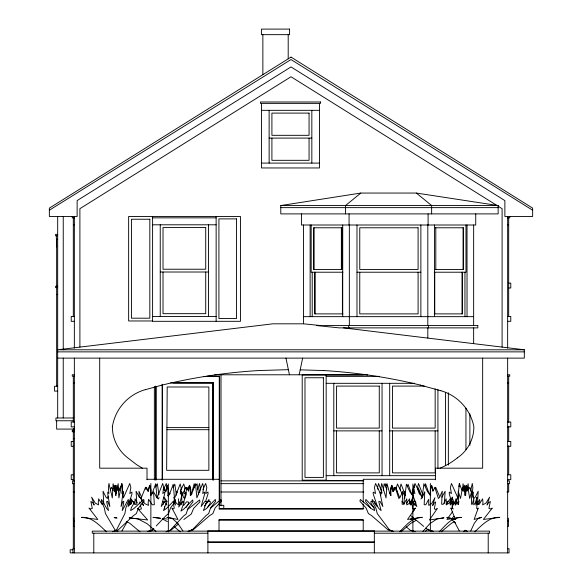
<?xml version="1.0" encoding="UTF-8"?>
<svg xmlns="http://www.w3.org/2000/svg" width="582" height="582" viewBox="0 0 582 582"><rect width="100%" height="100%" fill="white"/><g stroke="black" fill="none" stroke-linecap="round" stroke-linejoin="round"><path stroke-width="0.87" d="M390.457 495.406L390.464 489.411L391.657 485.308L393.228 491.339L395.6 487.265L399.71 497.712M389.54 493.143L390.915 495.406L390.922 489.411L391.657 485.308L391.817 486.545M413.147 493.332L413.147 489.913L414.115 485.81L414.391 487.039M465.098 495.406L464.531 485.308L463.767 491.339L462.625 487.265L460.508 498.498L458.209 491.23L458.58 504.216L457.612 504.288L455.881 498.818L455.866 504.878L454.12 503.139L452.192 497.203L453.531 505.052L451.792 501.437L452.549 508.406L451.574 508.952L450.795 508.071L455.444 519.457L446.831 517.347L450.955 518.424L455.248 523.254L459.322 530.915M465.687 495.406L466.189 485.308L467.39 490.561M103.749 503.437L103.05 491.23L105.96 497.159L107.415 498.498L108.15 496.148M181.948 503.437L181.475 491.23L183.439 497.159L184.429 498.498L187.135 487.265L188.604 491.339L189.579 485.308L190.765 489.411L190.772 495.406L192.147 493.514M404.708 498.41L406.382 484.217L410.026 492.125L412.878 495.9L412.885 489.913L414.115 485.81L414.333 487.039M166.925 427.603L166.648 470.314L208.865 470.314L208.865 386.986L167.201 386.986L166.925 427.603L208.865 427.603M122.933 493.892L123.028 491.23L122.584 492.925M462.675 489.498L463.032 483.722L464.094 489.04M178.492 498.818L178.478 504.878L176.244 503.139L173.771 497.203L175.488 505.052L173.254 501.437L174.229 508.406L172.97 508.952L171.974 508.071L177.939 519.457L166.896 517.347L172.185 518.424L177.677 523.254L182.908 530.915M452.774 504.23L453.087 501.437L451.45 502.768L450.148 505.052L452.41 497.203L449.159 503.139L446.212 504.878L446.19 498.818L443.273 504.288L441.636 504.216L442.262 491.23L439.672 497.159L438.377 498.498L434.812 487.265L432.877 491.339L431.597 485.308L430.367 489.411L430.353 495.406L427.501 491.63L423.863 483.722L422.183 497.916L414.959 483.482L413.722 487.556L414.901 493.543L412.485 492.096L412.471 493.929L416.858 506.507L413.22 503.154M199.655 492.692L200.259 487.556L199.517 483.482L197.851 489.506M458.994 486.741L459.394 483.482L459.722 485.199M383.24 490.371L384.193 483.722L386.826 489.36M472.853 497.457L473.442 492.096L472.315 493.543L472.868 487.556L472.286 483.482L470.612 491.179M114.378 491.339L115.04 485.308L116.131 489.411L116.131 493.696L116.706 485.308L117.338 490.561M407.706 486.501L408.033 484.217L410.899 492.125L413.14 495.9M425.18 485.999L425.507 483.722L428.374 491.63L430.622 495.406L430.629 489.411L431.597 485.308L432.957 490.561M458.507 504.23L458.907 501.437L456.826 502.768L455.175 505.052L458.049 497.203L453.909 503.139L452.418 503.837M385.371 485.999L385.706 483.722L386.681 485.584M390.922 489.411L391.904 485.308L393.214 491.339L395.185 487.265L398.816 498.498L400.14 497.159L402.773 491.23L402.14 504.216L403.799 504.288L406.782 498.818L406.803 504.878L409.801 503.139L413.111 497.203L410.812 505.052L412.136 502.768L413.802 501.437L412.5 508.406L414.18 508.952L415.519 508.071L407.516 519.457L422.336 517.347C412.318 516.983 406.04 525.517 399.652 531.795M409.713 504.107L409.553 498.818L406.418 503.605M450.308 504.107L450.577 502.557M112.864 490.066L113.243 487.963M466.764 489.906L468.139 483.722L468.539 489.498M114.319 489.011L115.04 485.308L115.549 495.406L118.197 483.722L118.881 497.916L121.834 483.482L122.336 487.556L121.856 493.543L122.846 492.096L122.846 493.929L121.056 506.507L123.035 501.269L123.864 501.662L122.227 510.574L128.295 499.458L128.462 501.277L125.858 507.941L124.89 513.571L116.575 529.795L114.618 531.221M299.163 374.786L302.633 358.119M452.578 505.067L451.807 508.406L453.458 508.952M417.527 487.556L418.502 483.482L422.918 494.947M145.689 489.367L146.417 487.265L148.352 491.339L149.639 485.308L150.869 489.411L150.876 495.406M163.171 489.862L163.898 487.76L165.834 491.841L167.114 485.81L168.344 489.913L168.351 495.9M159.046 497.428L158.493 498.992L156.849 497.654L153.561 491.732L154.354 504.71L152.28 504.783L148.563 499.312L148.134 503.059L148.541 505.38L144.802 503.634L140.662 497.705L141.892 501.393M465.636 493.892L465.105 495.406L465.105 489.411L466.189 485.308L466.859 491.339L467.863 487.265L469.71 498.498L471.726 491.23L471.405 504.216L472.249 504.288L473.763 498.818L473.777 504.878L475.305 503.139L476.993 497.203L475.821 505.052L477.342 501.437L476.68 508.406L477.538 508.952L478.215 508.071L474.141 519.457L481.685 517.347L478.077 518.424L474.323 523.254L470.751 530.915M205.533 501.604L208.029 493.929L208.021 492.096L205.686 493.543L206.821 487.556L205.635 483.482L202.936 489.506M118.663 491.63L121.878 483.722L123.362 497.916L129.757 483.482L130.848 487.556L129.808 493.543L131.947 492.096L131.954 493.929L128.076 506.507L131.292 503.154L132.354 501.269L134.151 501.662L133.802 503.517L131.321 507.766L130.615 510.574L133.831 508.588L143.747 499.458L144.118 501.277L138.48 507.941L136.377 513.571L133.518 515.55L118.372 529.795L112.595 531.737M183.65 502.099L186.24 494.424L186.225 492.59L183.81 494.045L184.989 488.051L183.752 483.977L180.282 491.397M415.679 501.728L414.406 505.052L416.006 502.768M110.333 490.066L111.424 487.265L113.235 490.735M183.548 492.35L185.629 487.265L186.815 489.535M155.547 487.098L157.373 483.722L158.922 494.736M173.029 487.6L174.847 484.217L176.404 495.238M392.632 491.339L394.101 487.265L394.836 490.066M167.965 495.791L168.758 493.929L168.751 492.096M190.314 489.411L189.325 485.308L188.233 490.561L189.579 485.308L190.314 489.411L190.321 495.406L192.024 491.63L194.199 483.722L194.584 487.745M163.826 488.749L166.277 483.482L167.507 487.556M468.721 489.535L469.812 487.265L473.813 498.498L475.276 497.159L478.186 491.23L477.48 504.216L479.313 504.288L482.602 498.818L482.98 502.557L482.623 504.878L485.934 503.139L489.586 497.203L487.047 505.052L488.509 502.768L490.35 501.437L488.909 508.406L490.764 508.952L492.241 508.071L483.416 519.457L499.763 517.347C489.127 516.874 481.881 525.306 474.745 531.795M478.375 504.143L479.859 501.277L479.663 499.458L477.182 503.932M121.907 530.915L127.058 522.047M402.358 495.675L404.737 491.23L403.973 503.437M417.389 489.273L418.211 487.76L421.914 496.65M434.863 488.778L435.685 487.265L439.388 496.148M441.862 497.159L445.15 491.23L444.357 503.437M413.591 502.448L414.784 500.389M190.321 495.406L192.606 491.63L195.523 483.722L196.869 497.916L202.667 483.482L203.656 487.556L202.711 493.543L204.653 492.096L204.66 493.929L201.139 506.507L205.024 501.269L206.646 501.662L203.445 510.574L206.363 508.588L215.347 499.458L215.682 501.277L210.568 507.941L208.662 513.571L206.072 515.55L192.344 529.795L189.085 531.002M195.872 485.584L197.043 483.722L198.542 494.736M207.338 507.766L210.044 503.517L210.422 501.662L208.465 501.269L204.384 505.947M185.985 507.555L188.321 504.012L188.713 502.157L186.691 501.764L183.672 505.329M446.43 504.288L450.148 498.818L450.403 501.058M205.628 504.158L208.974 499.458L209.222 501.277M452.738 511.374L446.918 519.457L461.461 517.347C451.552 517.005 445.456 525.553 439.199 531.795M151.349 494.773L152.775 492.889M168.831 495.275L170.257 493.383M412.696 516.911L410.448 519.457L415.781 518.831M422.903 531.417L429.785 523.749L437.024 518.918L443.986 517.842L429.443 519.959L437.293 508.566L435.983 509.446L434.332 508.908L435.612 501.931L433.976 503.27L432.673 505.547L434.929 497.705L431.677 503.634L428.738 505.38L428.716 499.312L425.791 504.783L424.162 504.71L424.787 491.732L422.197 497.654L420.902 498.992M451.647 518.824L453.982 516.278M153.823 528.5L152.6 529.795L148.599 531.308M156.274 525.91L166.074 515.55L168.613 513.571L170.49 507.941L175.502 501.277L175.175 499.458L166.357 508.588L163.491 510.574L166.634 501.662L165.041 501.269L161.236 506.507L164.684 493.929L164.677 492.096L162.778 493.543L163.702 487.556L162.727 483.482L157.038 497.916L155.721 483.722L152.855 491.63L150.614 495.406L150.607 489.411L149.639 485.308L148.003 491.339L145.544 487.265L141.019 498.498L139.367 497.159L136.079 491.23L136.872 504.216L134.798 504.288L131.088 498.818L130.928 504.107M425.282 531.417L427.974 529.06M178.412 524.026L170.875 530.297L166.576 531.57M183.89 519.464L191.231 514.066L193.61 508.435L199.982 501.779L199.568 499.96L187.28 509.745M360.804 193.057L280.786 205.555L280.786 213.892L498.148 213.892L498.148 205.555L416.356 193.057L360.804 193.057L345.526 205.555L345.526 213.892M210.699 508.108L220.891 499.458L221.298 501.277L215.144 507.941L212.852 513.571L209.731 515.55L193.209 529.795L188.226 531.33M463.301 531.693L465.542 530.275M400.983 531.795L410.863 523.254L416.043 520.432M441.258 531.795L451.501 523.254L454.571 521.639M188.11 531.642L191.827 529.795M166.074 531.803L170.075 530.297L183.548 516.045L186.095 514.066L187.964 508.435L192.984 501.779L192.649 499.96L183.832 509.09L180.966 511.069L184.116 502.157L182.522 501.764L178.71 507.009L182.166 494.424L182.151 492.59L180.253 494.045L181.177 488.051L180.209 483.977L174.52 498.41L173.203 484.217L170.337 492.125L168.089 495.9L168.082 489.913L167.114 485.81L165.484 491.841L163.433 488.516M147.377 531.584L153.401 529.795M145.376 389.685L162.007 385.102A545.399 545.399 0 0 1 258.597 370.552L288.374 369.665M448.875 501.269L447.085 501.662L447.311 502.899M372.109 501.4L370.807 501.662L371.185 503.517L373.899 507.766L374.663 510.574L371.156 508.588L360.338 499.458L359.931 501.277L366.085 507.941L368.384 513.571L371.498 515.55L388.027 529.795L392.173 531.075M411.343 501.4L409.997 501.662L410.252 502.899M453.582 519.173L456.092 518.882M181.948 504.216L180.711 504.288L179.758 501.939M103.138 504.238L101.915 504.288L98.627 498.818L98.249 502.557L98.605 504.878L95.303 503.139L91.643 497.203L94.182 505.052L92.72 502.768L90.879 501.437L92.32 508.406L90.465 508.952L88.988 508.071L97.812 519.457L81.465 517.347C92.109 516.874 99.355 525.306 106.491 531.795M261.493 110.325L319.474 110.325M269.131 138.101L311.836 138.101M261.493 163.098L319.474 163.098M280.786 205.555L498.148 205.555M280.786 207.636L498.148 207.636M49.354 210.211L291 59.553L532.646 210.211M74.351 217.85L72.263 217.85L72.263 216.46M152.6 217.85L216.14 217.85M507.649 217.85L509.737 217.85L509.737 216.46M73.31 224.798L74.351 224.798M152.6 224.798L216.14 224.798M507.649 224.798L508.69 224.798M435.278 227.78L463.578 227.78L463.578 269.437L435.278 269.437M57.683 234.35L55.603 234.35L55.603 235.739L57.683 235.739M57.683 239.253L56.643 239.253L56.643 286.249M56.643 246.848L56.294 235.739M160.239 272.012L208.502 272.012M342.922 272.216L311.174 272.216L311.174 225.001M356.984 272.216L420.873 272.216M434.245 272.216L465.986 272.216L465.986 225.001M508.69 283.121L510.778 283.121L510.778 287.988L508.435 287.988M57.683 286.249L55.603 286.249L55.603 287.639L57.683 287.639M56.643 294.587L57.683 294.587M342.922 313.88L314.622 313.88L314.622 272.216M434.245 313.88L462.537 313.88L462.537 272.216M74.351 316.455L71.222 316.455L71.222 321.315L74.351 321.315M152.6 316.455L216.14 316.455M507.649 316.455L510.778 316.455L510.778 321.315L507.649 321.315M303.52 316.659L473.646 316.659M152.6 320.966L128.644 320.966L128.644 216.46L240.446 216.46L240.446 321.315L152.6 321.315L152.6 216.46M320.864 325.571L303.52 323.81L272.907 323.81L57.683 349.789L524.317 349.789L524.317 358.119L57.683 358.119M343.562 327.877L524.317 349.789M57.683 351.87L524.317 351.87M74.351 374.786L72.263 374.786L72.263 376.176L74.351 376.176M214.714 374.786L363.444 374.786M507.649 374.786L509.737 374.786L509.737 376.176L507.649 376.176M367.78 374.975L302.211 374.975L302.211 480.179L326.167 480.179M207.476 376.176L219.632 376.176L219.632 500.818M326.167 376.365L379.537 376.365M203.846 376.518L219.276 376.518M172.919 382.469L213.376 382.469L213.376 480.034M170.606 382.818L213.034 382.818L213.034 479.924M73.31 383.116L74.351 383.116M172.883 383.116L212.881 383.116L212.881 479.983M507.649 383.116L508.69 383.116M326.167 383.312L414.704 383.312M424.256 386.092L392.464 386.092L392.464 428.097L435.161 428.097L435.161 388.769M57.683 386.244L54.555 386.244L54.555 391.104L57.683 391.104M73.492 417.978L55.945 417.978L55.945 420.757L73.47 420.757M74.351 422.001L71.222 422.001L71.222 426.868L74.351 426.868M507.649 422.001L510.778 422.001L510.778 426.868L507.649 426.868M74.351 429.087L56.643 429.087L56.643 420.757M166.91 429.691L208.865 429.691M74.351 430.338L72.263 430.338L72.263 431.728L74.351 431.728M333.806 430.876L382.047 430.876M389.685 430.876L437.933 430.876M73.31 438.668L74.351 438.668M73.31 441.447L71.222 441.447L71.222 446.307L73.565 446.307M507.649 441.447L510.778 441.447L510.778 446.307L507.649 446.307M73.31 474.781L71.222 474.781L71.222 479.641L73.565 479.641M507.649 474.781L510.778 474.781L510.778 479.641L507.649 479.641M326.167 475.669L435.62 475.669M147.006 479.292L219.218 479.292M435.438 479.292L363.219 479.292L363.219 502.273M363.255 480.528L326.167 480.528L326.167 374.975M74.351 480.87L72.612 480.87L72.612 483.649L74.351 483.649M221.015 480.87L363.757 480.87M507.569 480.87L509.388 480.87L509.388 483.649L507.649 483.649M221.029 483.649L363.757 483.649M73.31 491.986L74.351 491.986M221.015 491.986L363.757 491.986M506.878 491.986L508.69 491.986L508.69 483.649M219.283 505.329L223.794 505.329L223.794 508.457M219.218 508.457L363.779 508.457M219.014 520.264L363.219 520.264M73.652 521.072L74.351 521.072M507.649 521.072L508.348 521.072M74.351 526.514L73.652 526.514L73.652 518.176M507.649 526.514L508.348 526.514L508.348 518.176M207.905 531.126L92.283 531.126L92.283 533.214L207.905 533.214M374.328 531.126L489.6 531.126L489.6 533.214L374.328 533.214M207.905 531.373L374.328 531.373M207.905 541.791L374.328 541.791M207.905 542.482L374.328 542.482M74.351 548.731L72.961 548.731L72.961 552.9M507.649 548.731L509.039 548.731L509.039 552.9L70.182 552.9L70.182 549.772L72.685 549.772M300.188 369.846L323.752 370.552M114.21 517.638L116.742 517.922M160.108 518.191L152.95 517.347L160.632 518.315M162.785 518.511L167.23 519.042M114.341 517.667L116.989 517.995M420.342 385.102L440.836 390.748M432.993 531.33L427.828 529.795L425.777 528.085M414.653 531.57L410.354 530.297L406.243 526.877M464.509 530.348L466.982 531.184M388.885 529.795L393.781 531.606M428.636 529.795L433.43 531.606M411.954 530.595L415.155 531.803M128.818 503.837L130.31 504.536M392.377 531.271L389.409 529.795L377.245 513.571L375.819 507.941L372.007 501.277L372.262 499.458L378.955 508.588L381.13 510.574L378.744 501.662L379.959 501.269L382.847 506.507L380.228 493.929L380.235 492.096L381.676 493.543L380.97 487.556L381.712 483.482L386.033 497.916L387.03 483.722L389.213 491.63L390.915 495.406M126.665 521.639L129.728 523.254L139.971 531.795M162.225 518.824L167.405 521.639M142.401 468.183L136.726 464.756L127.771 457.859A39.758 39.758 0 0 1 112.748 432.346L112.311 426.766M180.245 531.795L174.258 526.79M496.744 205.344L291 76.751L79.901 208.683L79.901 347.105M498.148 206.217L502.099 208.683L502.099 347.076M117.928 531.693L114.945 529.795L105.451 513.571L104.345 507.941L101.37 501.277L101.566 499.458L106.797 508.588L108.492 510.574L106.63 501.662L107.575 501.269L109.831 506.507L107.786 493.929L107.786 492.096L108.914 493.543L108.368 487.556L108.943 483.482L112.311 497.916L113.097 483.722L116.124 495.406M165.23 502.768L163.222 501.437L163.607 504.23M465.309 530.275L467.266 531.693M128.687 501.88L130.652 504.288M416.356 193.057L431.633 205.555L431.633 213.892M410.71 515.55L423.725 526.375M401.806 501.699L404.468 503.932M155.947 531.417L147.21 523.749L138.007 518.918L129.16 517.842L147.639 519.959L137.665 508.566L139.331 509.446L141.426 508.908L140.204 504.725M374.226 507.984L365.889 499.458L365.547 501.277L370.661 507.941M454.302 521.741L455.619 522.985M375.681 504.827L377.434 506.507L373.2 493.929L373.208 492.096L375.543 493.543L374.408 487.556L375.601 483.482L381.014 494.947M449.937 503.154L451.014 504.274M141.884 503.27L143.536 505.547L142.219 502.23M166.023 503.91L166.823 505.052L166.19 503.394M410.383 503.517L411.321 504.929M412.26 506.347L413.991 510.574M412.02 501.269L412.82 502.521M167.245 501.764L164.051 497.203L165.237 500.898M177.292 492.714L176.492 491.23L176.688 493.892M137.126 502.724L135.039 498.818L134.915 504.107M405.443 495.442L401.027 483.977L400.052 488.051L400.452 490.619M401.951 493.492L397.477 483.977L396.247 488.051L396.917 491.477M130.128 499.014L131.103 501.08M141.557 497.159L138.967 491.23L139.338 497.443M186.044 487.265L187.033 489.535M382.098 492.859L378.569 483.482L377.572 487.556L377.849 489.266M462.304 490.873L459.351 483.722L457.867 497.916L451.472 483.482L450.381 487.556L451.421 493.543L449.282 492.096L449.275 493.929L451.028 499.967M417.338 487.76L419.52 494.365M451.297 500.782L451.828 502.419M129.786 500.898L130.826 504.223M164.313 506.733L164.793 508.406M285.966 358.119L289.436 374.786M118.612 487.265L119.186 490.066M374.59 501.662L374.903 503.517M139.804 501.931L140 503.328M391.977 487.774L392.144 489.011M508.69 217.85L508.69 316.455M508.69 376.176L508.69 422.605M508.69 426.191L508.69 441.447M508.69 445.739L508.69 474.781M507.649 216.46L507.649 348.131M507.649 358.054L507.649 552.9M488.211 533.214L488.211 552.9M482.653 358.119L482.653 468.183L435.438 468.183L435.438 479.815M475.734 213.892L475.734 225.001L301.432 225.001L301.432 213.892M473.646 225.001L473.646 325.571M473.646 327.877L473.646 343.598M469.878 413.773L469.878 445.346M467.026 225.001L467.026 316.659M465.942 408.142L465.942 449.726M464.945 272.216L464.945 316.659M463.061 227.78L463.061 269.437M462.021 272.216L462.021 313.88M448.351 392.777L448.351 465.091M445.572 392.363L445.572 465.709M437.933 389.591L437.933 468.503M435.802 227.78L435.802 269.437M435.161 430.876L435.161 472.89L392.464 472.89L392.464 430.876M434.761 272.216L434.761 313.88M434.434 225.001L434.434 316.659M430.367 483.482L430.367 531.461M428.505 325.571L428.505 327.877M428.09 213.892L428.09 225.001M427.814 225.001L427.814 325.571M427.814 327.877L427.814 338.011M420.873 225.001L420.873 316.659M418.094 272.216L418.094 313.88L359.763 313.88L359.763 272.216M412.885 483.977L412.885 531.955M389.685 383.312L389.685 475.669M382.047 383.312L382.047 475.669M379.275 430.876L379.275 472.89L336.578 472.89L336.578 430.876M374.328 552.9L374.328 530.682L207.905 530.682L207.905 552.9M363.219 504.041L363.219 509.155L219.218 509.155L219.276 376.176M363.219 530.682L363.219 519.566L219.014 519.566L219.014 530.682M356.984 225.001L356.984 316.659M349.346 225.001L349.346 325.571M349.346 327.877L349.346 328.466M349.069 213.892L349.069 225.001M348.654 325.571L348.654 327.877M342.725 225.001L342.725 316.659M342.398 272.216L342.398 313.88M341.358 227.78L341.358 269.437M333.806 383.312L333.806 475.669M319.474 103.378L319.474 167.958L261.493 167.958L261.493 103.378M315.146 272.216L315.146 313.88M314.105 227.78L314.105 269.437M312.214 272.216L312.214 316.659M311.836 110.325L311.836 163.098M310.133 225.001L310.133 316.659M309.064 138.101L309.064 160.319L271.91 160.319L271.91 138.101M303.52 225.001L303.52 323.81M288.199 34.658L288.199 58.847M269.131 110.325L269.131 163.098M262.86 34.658L262.86 74.685M221.015 374.786L221.015 505.329M219.632 502.622L219.632 505.329M216.14 216.46L216.14 321.315M208.502 224.798L208.502 316.455M205.722 272.012L205.722 313.676L163.018 313.676L163.018 272.012M168.344 483.977L168.344 531.955M162.48 384.629L162.48 479.924M162.131 384.28L162.131 480.034M160.239 224.798L160.239 316.455M156.092 386.499L156.092 479.932M155.743 386.106L155.743 480.041M154.354 386.572L154.354 479.968M150.869 483.482L150.869 531.461M147.006 479.815L147.006 468.183L99.697 468.183L99.697 358.119M93.789 533.214L93.789 552.9M74.351 216.46L74.351 348.131M74.351 358.068L74.351 552.9M73.31 217.85L73.31 316.455M73.31 376.176L73.31 422.001M73.31 428.498L73.31 481.125M73.31 482.929L73.31 548.87M63.242 216.46L63.242 349.898M63.242 358.068L63.242 417.978M57.683 216.46L57.683 417.978M56.643 287.639L56.643 386.244M112.362 426.773A46.065 46.065 0 0 1 145.362 389.634M323.818 370.552A545.399 545.399 0 0 1 420.408 385.102M457.365 457.859A68.065 68.065 0 0 1 439.948 468.183M457.372 457.874A37.408 37.408 0 0 0 473.872 426.766A46.669 46.669 0 0 0 440.843 390.704M291 57.101L49.354 208.13L49.354 216.46L77.13 216.46L77.13 200.594L291 66.923L504.87 200.594L504.87 216.46L532.646 216.46L532.646 208.13L291 57.101M289.589 29.1L261.471 29.1L261.471 34.658L289.589 34.658L289.589 29.1M320.515 101.988L260.452 101.988L260.452 103.378L320.515 103.378L320.515 101.988M309.064 113.097L271.91 113.097L271.91 135.322L309.064 135.322L309.064 113.097M236.51 218.89L218.919 218.89L218.919 318.536L236.51 318.536L236.51 218.89M149.829 219.239L131.423 219.239L131.423 318.194L149.829 318.194L149.829 219.239M205.722 227.577L163.018 227.577L163.018 269.233L205.722 269.233L205.722 227.577M341.881 227.78L313.582 227.78L313.582 269.437L341.881 269.437L341.881 227.78M418.094 227.78L359.763 227.78L359.763 269.437L418.094 269.437L418.094 227.78M477.807 325.571L316.644 325.571L339.277 327.877L477.807 327.877L477.807 325.571M323.388 377.754L304.983 377.754L304.983 477.4L323.388 477.4L323.388 377.754M379.275 386.092L336.578 386.092L336.578 428.097L379.275 428.097L379.275 386.092"/></g></svg>
